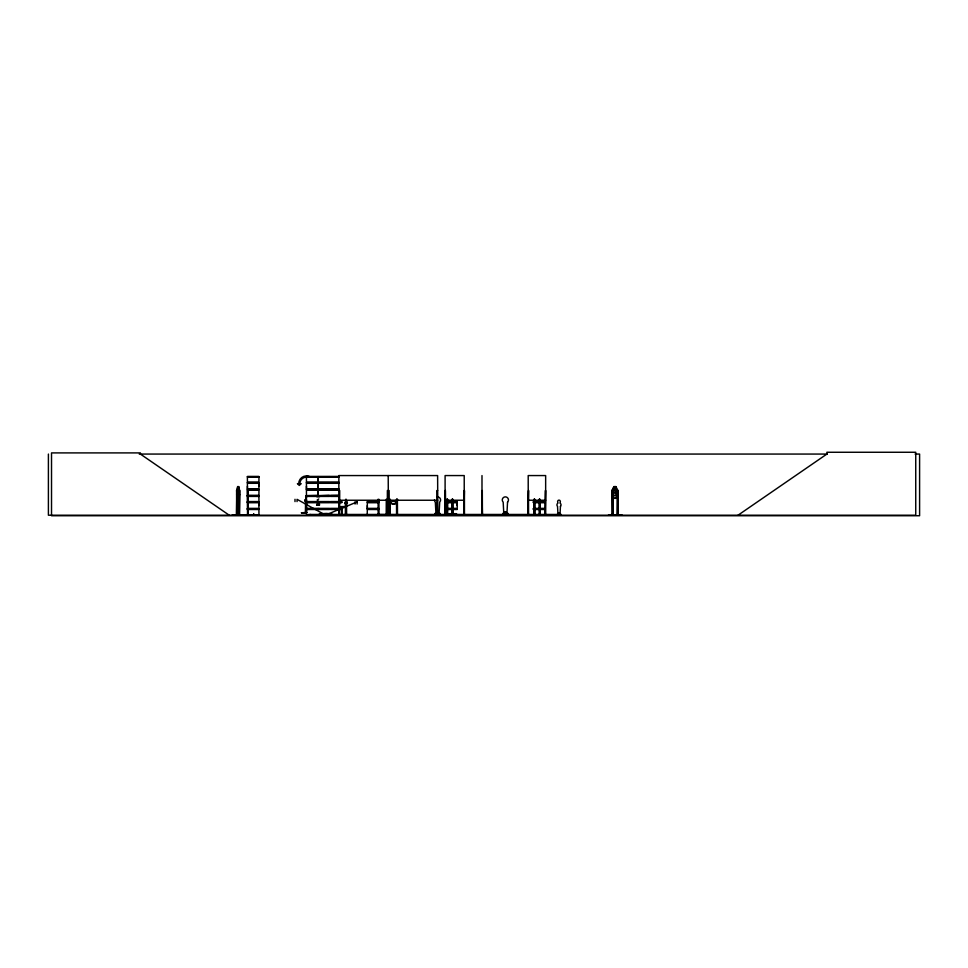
<?xml version="1.0" encoding="UTF-8"?>
<svg xmlns="http://www.w3.org/2000/svg" width="968" height="968" viewBox="0 0 968 968"><rect width="100%" height="100%" fill="white"/><g stroke="black" fill="none" stroke-linecap="round" stroke-linejoin="round"><path stroke-width="1.45" d="M247.409 488.961L247.409 483.298L258.94 483.298L258.928 488.961L247.409 488.961L247.421 486.13M258.928 505.538L258.928 502.694L247.409 502.694M258.928 486.13L258.928 483.298M306.445 488.961L306.445 483.298L317.988 483.298L317.976 488.961L306.445 488.961L306.457 486.13M317.976 486.13L317.976 483.298M329.604 488.961L318.266 488.961L318.278 486.13M367.32 508.369L367.32 505.538M457.199 505.538L457.199 502.694L445.679 502.694M477.526 514.758L486.783 514.722M523.785 514.758L548.844 515.218M237.027 490.352L236.918 515.218M617.318 490.413L617.245 515.218M238.019 487.219L238.346 493.789L237.922 487.219M437.185 512.132L437.33 511.999M505.562 511.999L505.09 512.52M237.704 486.71L237.208 493.486L237.874 495.81L239.169 493.486M367.211 515.121L367.308 509.507L378.851 509.507M437.802 512.592L437.185 512.508M232.042 515.145L243.827 514.758M457.223 514.988L442.219 515.097L456.424 515.158L456.521 513.681L453.447 513.681L453.447 515.218L453.484 513.681M236.615 515.218L236.591 490.522L237.68 486.601L238.697 486.601L239.665 490.558L239.253 515.218M236.591 490.522L237.583 498.339L238.697 498.339L239.568 494.394M608.606 515.218L621.662 514.758L608.557 515.145M244.166 515.145L258.952 514.988L258.928 509.507L247.409 509.507M391.411 500.565L392.137 500.746M367.199 515.073L378.863 514.976M338.776 514.71L338.873 475.566L437.621 475.566L437.814 514.758M377.895 515.145L377.98 514.323M618.08 515.218L618.08 490.558L617.33 490.256M612.078 515.218L612.066 490.522L614.002 486.601M615.963 498.339L613.918 498.339L611.982 494.43L611.982 490.522L614.027 486.71M615.854 498.242L617.911 494.43L615.89 498.339M397.521 499.984L394.762 503.832L392.052 503.832L389.39 499.984M394.811 503.929L397.618 500.02M435.552 514.492L435.201 513.209L434.983 515.206M436.193 515.194L435.225 514.819M438.976 515.218L440.21 515.17L434.705 515.206M502.828 515.206L504.34 515.17L502.876 514.492M507.692 513.209L507.462 514.819L506.276 515.206M506.542 515.206L507.643 515M557.459 515.061L558.282 515.206L557.265 515.218M557.87 514.952L560.569 515.073L559.698 515.194M560.121 515.194L560.52 513.875L560.303 514.734M738.027 515.218L826.89 454.065L826.89 452.262L915.74 452.262L915.74 515.218L48.4 515.218L48.4 454.065M318.738 499.004L317.214 499.984L318.738 502.029M257.355 514.758L244.19 514.722L258.928 514.819M386.97 515.158L387.031 514.323M435.176 515L436.495 515.17L435.068 514.492M502.549 515.206L507.692 514.819M560.545 515.061L560.182 515.194M329.072 513.621L357.107 501.896M388.035 515.158L388.12 514.323M247.372 495.58L258.952 495.81M248.304 490.546L247.384 490.558L247.542 515.218M305.44 512.75L305.573 499.948L306.602 499.948M345.382 515.17L345.503 502.38L346.532 502.38L346.532 515.218M139.247 454.065L827.35 454.065M915.062 454.065L919.6 454.065L919.6 515.738L51.522 515.738L51.522 452.903L140.384 452.903L140.384 454.065L229.234 515.218M247.397 476.462L258.952 476.462M306.433 476.462L318 476.462M318.254 476.462L329.81 476.462M330.197 476.462L338.873 476.462M329.81 476.667L318.254 476.692L318.278 482.161L329.604 482.161M330.197 476.692L338.873 476.679M247.421 477.03L258.928 477.03M306.457 477.03L317.976 477.03M318.278 477.03L329.592 477.03M330.427 477.03L338.861 477.03M330.415 482.161L338.873 482.161M247.324 482.548L259.025 482.548M306.36 482.548L329.689 482.548M330.33 482.548L338.909 482.548M247.324 482.899L259.025 482.899M306.36 482.899L329.689 482.899M330.33 482.899L338.909 482.899M329.604 483.298L318.266 483.298L318.266 488.961M330.415 483.298L338.873 483.298M613.918 486.601L615.963 486.601M237.608 486.71L238.685 486.71L239.169 490.558M330.415 488.961L338.873 488.961M247.324 489.36L259.025 489.36M306.36 489.36L329.689 489.36M330.33 489.36L338.909 489.36M247.324 489.711L259.025 489.711M306.36 489.711L329.689 489.711M330.33 489.711L338.909 489.711M247.409 490.111L258.94 490.111L258.94 495.568L247.397 495.568L258.928 495.422M329.604 490.111L318.266 490.111L318.266 495.568L329.592 495.422L318.23 495.81M330.415 490.111L338.873 490.111M239.701 490.522L239.592 515.218M247.518 490.522L247.748 515.218M615.89 486.601L617.911 490.522L617.911 494.43M236.894 490.558L236.47 515.218M338.873 490.558L339.707 490.558L339.659 515.218M437.621 490.558L436.786 490.558L436.883 515.218M445.099 490.558L445.667 515.218M481.991 490.558L482.415 515.218L482.306 490.558M528.576 490.558L527.947 515.218M545.649 490.558L545.093 515.218M612.042 490.558L612.913 490.558M611.982 494.43L614.002 498.339M330.427 495.422L338.861 495.422L330.403 495.568M318 495.58L306.348 495.749M329.616 495.81L305.803 495.906L318 496.1M330.403 495.87L338.873 495.87M247.397 496.1L258.952 496.1L258.928 501.557L247.409 501.557M318.254 496.076L329.616 496.1M330.403 496.076L338.873 496.076M247.421 496.427L258.928 496.427M306.457 496.427L317.976 496.427M318.278 496.427L329.592 496.427M330.427 496.427L338.861 496.427M305.803 496.644L306.699 496.644M316.826 496.741L319.585 496.741M305.803 496.826L306.699 496.826L306.699 495.81M338.873 500.238L437.621 500.238M445.099 500.238L464.216 500.238M528.201 500.238L545.649 500.238M305.573 500.976L306.602 500.976M305.573 501.23L306.602 501.23M392.524 501.4L394.327 501.4M306.445 501.557L317.988 501.557M318.266 501.557L329.604 501.557M330.415 501.557L341.752 501.557M367.308 501.557L378.851 501.557M445.679 501.557L457.211 501.557M533.404 501.557L544.742 501.557M247.324 501.956L259.025 501.956M306.36 501.956L329.689 501.956M330.33 501.956L341.837 501.956M367.235 501.956L378.936 501.956M445.595 501.956L457.295 501.956M533.32 501.956L544.827 501.956M247.324 502.307L259.025 502.307M306.36 502.307L329.689 502.307M330.33 502.307L341.837 502.307M367.235 502.307L378.936 502.307M445.595 502.307L457.295 502.307M533.32 502.307L544.827 502.307M306.445 502.694L317.988 502.694M318.266 502.694L329.604 502.694M330.415 502.694L341.752 502.694M378.851 502.694L367.308 502.694L367.308 508.369L378.851 508.369M533.404 502.694L544.742 502.694M345.503 503.396L346.532 503.396M345.503 503.662L346.532 503.662M305.803 504.026L306.699 504.026L306.699 505.054L305.803 505.054M394.859 503.929L392.016 503.929L389.257 500.02M305.803 504.219L306.699 504.219M316.826 504.122L319.585 504.122M305.803 504.86L306.699 504.86M316.826 504.957L319.585 504.957M316.572 505.163L319.186 505.163M340.784 506.615L346.302 506.518M345.407 506.712L346.302 506.712M340.784 507.45L346.302 507.353M345.407 507.547L346.302 507.547M247.409 508.369L258.94 508.369L258.94 502.694M306.445 508.369L317.988 508.369M318.266 508.369L329.604 508.369M330.415 508.369L341.752 508.369M445.679 508.369L457.211 508.369L457.211 502.694M533.404 508.369L544.742 508.369M247.324 508.757L259.025 508.757M306.36 508.757L329.689 508.757M330.33 508.757L341.837 508.757M367.235 508.757L378.936 508.757M445.595 508.757L457.295 508.757M533.32 508.757L544.827 508.757M247.324 509.107L259.025 509.107M306.36 509.107L329.689 509.107M330.33 509.107L341.837 509.107M367.235 509.107L378.936 509.107M445.595 509.107L457.295 509.107M533.32 509.107L544.827 509.107M306.445 509.507L317.988 509.507M318.266 509.507L329.604 509.507M330.415 509.507L341.752 509.507L341.752 514.976M445.679 509.507L457.211 509.507M533.404 509.507L544.742 509.507M436.822 511.794L438.25 511.794L438.25 514.492M306.65 512.423L301.459 512.798L306.674 512.737M301.459 512.75L307.098 512.762M448.644 513.681L451.729 513.681L451.729 515.218M236.966 514.323L236.252 515.218M238.902 514.323L239.628 514.323M248.28 514.323L247.3 514.323L247.312 515.218M612.078 514.323L612.986 514.323M617.245 514.323L618.141 514.323M379.008 514.577L399.566 514.758L395.452 515.158M467.302 515.145L461.446 514.71L467.266 515.218M558.209 514.565L559.577 514.565M306.457 514.819L317.976 514.819M318.278 514.819L329.798 514.819M330.221 514.819L350.646 515.218L330.185 515.206M367.32 514.819L378.839 514.819M442.219 514.746L457.199 514.819M461.47 514.758L467.29 514.758M560.436 514.734C557.58 516.67 556.89 512.883 557.677 514.734M608.569 514.758L621.662 514.758M318 514.988L306.408 515.206M329.81 514.976L318.23 515.206M399.59 515.145L395.343 514.71M248.28 490.219L248.28 515.218M394.654 500.855L395.295 500.565M388.422 515.145L388.204 475.566M388.834 515.17L388.834 499.464M387.309 515.145L387.369 490.558L389.124 490.558L389.136 515.218L389.184 499.258M322.84 513.621L297.055 499.331L297.055 501.606M439.036 515.17L438.189 515.17L439.847 514.819L439.847 513.209L439.654 514.819M236.628 494.394L237.68 498.339M237.68 486.601L238.697 498.339M617.886 514.323L617.886 515.218M617.826 490.522L617.657 515.218M617.56 494.902L617.499 515.218M612.913 493.45L612.974 515.218M612.671 490.558L612.732 515.218M612.393 493.45L612.562 515.218M612.333 514.323L612.333 515.218M561.077 515.218L561.077 514.456L308.816 514.456L308.816 515.218M559.468 514.734L559.468 512.931L558.524 512.931L558.524 514.734M559.274 514.456L559.274 515.218M545.649 515.218L545.649 475.566L528.201 475.566L528.25 515.218L528.31 514.323M545.456 514.323L545.456 515.218M545.359 490.558L545.323 515.218M540.023 514.323L540.023 515.218L539.962 499.258M539.708 499.258L539.769 515.218M539.442 499.258L539.575 515.218M539.188 499.258L539.382 515.218M539.176 514.323L539.128 515.218M534.796 499.258L534.856 515.218M534.554 499.258L534.614 515.218M534.372 514.323L534.409 515.218M534.275 499.258L534.215 515.218M534.021 499.258L534.009 515.218M528.492 490.558L528.564 515.218M507.668 513.209L507.547 514.819M507.305 513.209L507.305 514.492M506.082 514.492L506.082 511.794L504.667 511.794L504.667 514.492M503.396 514.492L503.045 513.209L502.912 514.819M481.991 475.566L481.991 515.218M481.907 514.323L481.895 515.218M464.459 515.218L464.422 490.558L463.853 515.218M464.253 515.218L464.216 475.566L445.099 475.566L445.111 515.218M464.096 490.558L464.059 515.218M455.928 513.681L455.964 515.218M455.299 513.681L455.299 515.218M455.008 513.681L454.984 515.218M454.694 513.681L454.694 515.218M454.016 513.681L454.077 515.218M452.891 514.323L452.891 515.218L452.83 499.258M452.576 499.258L452.637 515.218M452.298 499.258L452.298 515.218L452.068 514.323M452.044 499.258L451.983 515.218M451.161 513.681L451.136 515.218M450.495 513.681L450.495 515.218M450.18 513.681L450.217 515.218M449.89 513.681L449.89 515.218M448.68 513.681L448.644 515.218M447.627 499.258L447.688 515.218M447.446 514.323L447.446 515.218M447.373 499.258L447.24 515.218L447.095 499.258M446.853 499.258L446.853 515.218L446.792 514.323M445.425 490.558L445.461 515.218L445.304 490.558M437.536 514.323L437.536 515.218M436.689 514.323L436.689 515.218M397.412 499.258L397.412 515.218M397.267 499.258L397.352 515.218M397.134 514.323L397.158 515.218M396.662 499.258L396.795 515.218M396.517 499.258L396.577 515.218M390.164 514.323L390.164 515.218M390.068 499.258L390.019 515.218M389.923 499.258L389.923 515.218M389.439 514.323L389.463 515.218M388.386 514.323L388.507 515.218M387.127 499.258L387.224 515.218M386.389 514.323L386.389 515.218M386.292 499.258L386.196 515.218M378.911 499.258L379.008 515.218M378.815 514.323L378.815 515.218M378.077 499.258L378.173 515.218M357.107 501.739L357.107 504.05M355.05 501.739L355.05 504.05M346.302 499.319L346.338 515.218M345.661 499.319L345.697 515.218M341.74 509.507L341.74 514.819M339.804 514.323L339.804 515.218M338.957 514.323L338.969 515.218M331.818 515.218L331.818 513.814L326.325 513.427L319.355 513.814L319.355 515.218M310.619 514.456L310.619 515.218M306.505 504.122L306.602 512.798M306.445 496.826L306.408 512.798M305.803 495.81L305.67 512.798M304.763 499.742L304.763 501.158M294.998 499.294L294.998 501.606M254.221 514.323L254.124 515.218M253.931 514.323L253.834 515.218L253.689 514.323M253.555 514.323L253.483 515.218M253.362 514.323L253.265 515.218M247.989 490.558L248.062 515.218M247.881 514.323L247.856 515.218M239.362 514.323L239.411 515.218M238.987 493.45L238.951 515.218M236.7 514.323L236.749 515.218M436.725 496.983A3.085 3.085 0 0 1 439.702 502.15L439.061 514.032L435.975 514.032L435.334 502.15A3.085 3.085 0 0 1 434.438 499.96M310.365 476.921A7.768 7.768 0 0 0 298.713 483.649L297.43 483.649L299.293 485.452L301.169 483.649L299.862 483.649A6.486 6.486 0 0 1 306.36 477.163M384.054 515.097L393.298 514.71L384.054 515.218M507.547 502.15L506.905 514.032L503.82 514.032L503.178 502.15A3.085 3.085 0 0 1 503.178 497.782A3.085 3.085 0 0 1 507.547 497.782A3.085 3.085 0 0 1 507.547 502.15M560.448 506.361L560.012 514.286L557.955 514.286L557.532 506.361A2.057 2.057 0 0 1 557.955 503.13C556.092 499.077 561.888 499.077 560.012 503.13A2.057 2.057 0 0 1 560.448 506.361M614.583 487.219L613.954 492.276L615.212 493.789L615.866 490.558L614.583 487.219M613.954 486.71L612.998 493.486L614.281 495.81L615.551 495.81L616.798 493.486L616.798 490.558L615.854 486.71L613.954 486.71M258.952 476.679L247.397 476.679L247.421 482.161L258.94 482.161L258.94 476.692M318 476.679L306.433 476.679L306.457 482.161L317.988 482.161L317.988 476.692M317.988 490.111L306.445 490.111L306.445 495.568L317.976 495.422L317.976 490.111M347.331 502.186L345.044 502.186L345.044 503.602L347.331 503.602L347.331 502.186M449.261 515.158L449.212 513.681L449.225 515.145"/></g></svg>
